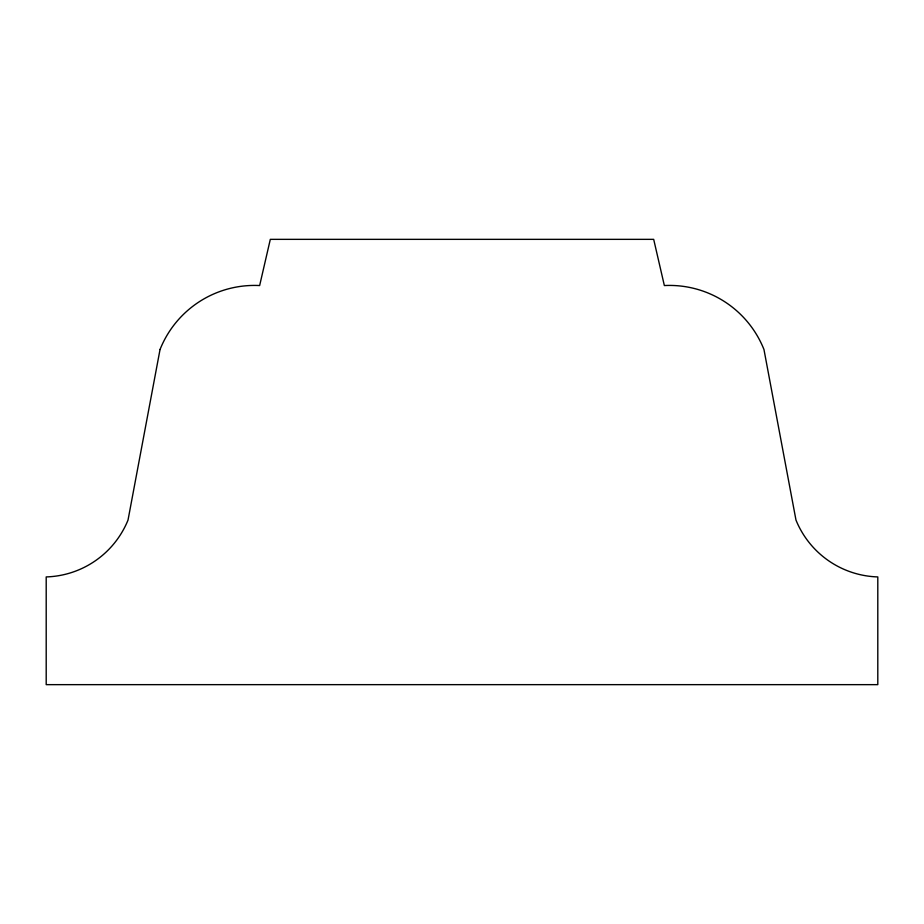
<?xml version="1.0" encoding="UTF-8"?>
<svg xmlns="http://www.w3.org/2000/svg" width="924" height="924" viewBox="0 0 924 924"><rect width="100%" height="100%" fill="white"/><g stroke="black" fill="none" stroke-linecap="round" stroke-linejoin="round"><path stroke-width="1.39" d="M160.037 349.503L128.02 520.073A91.28 91.28 0 0 1 46.2 576.923L46.2 684.649L877.8 684.649L877.8 576.923A91.28 91.28 0 0 1 795.98 520.073L763.963 349.503A101.698 101.698 0 0 0 664.356 285.551L653.684 239.351L270.316 239.351L259.644 285.551A101.698 101.698 0 0 0 160.037 349.503"/></g></svg>
